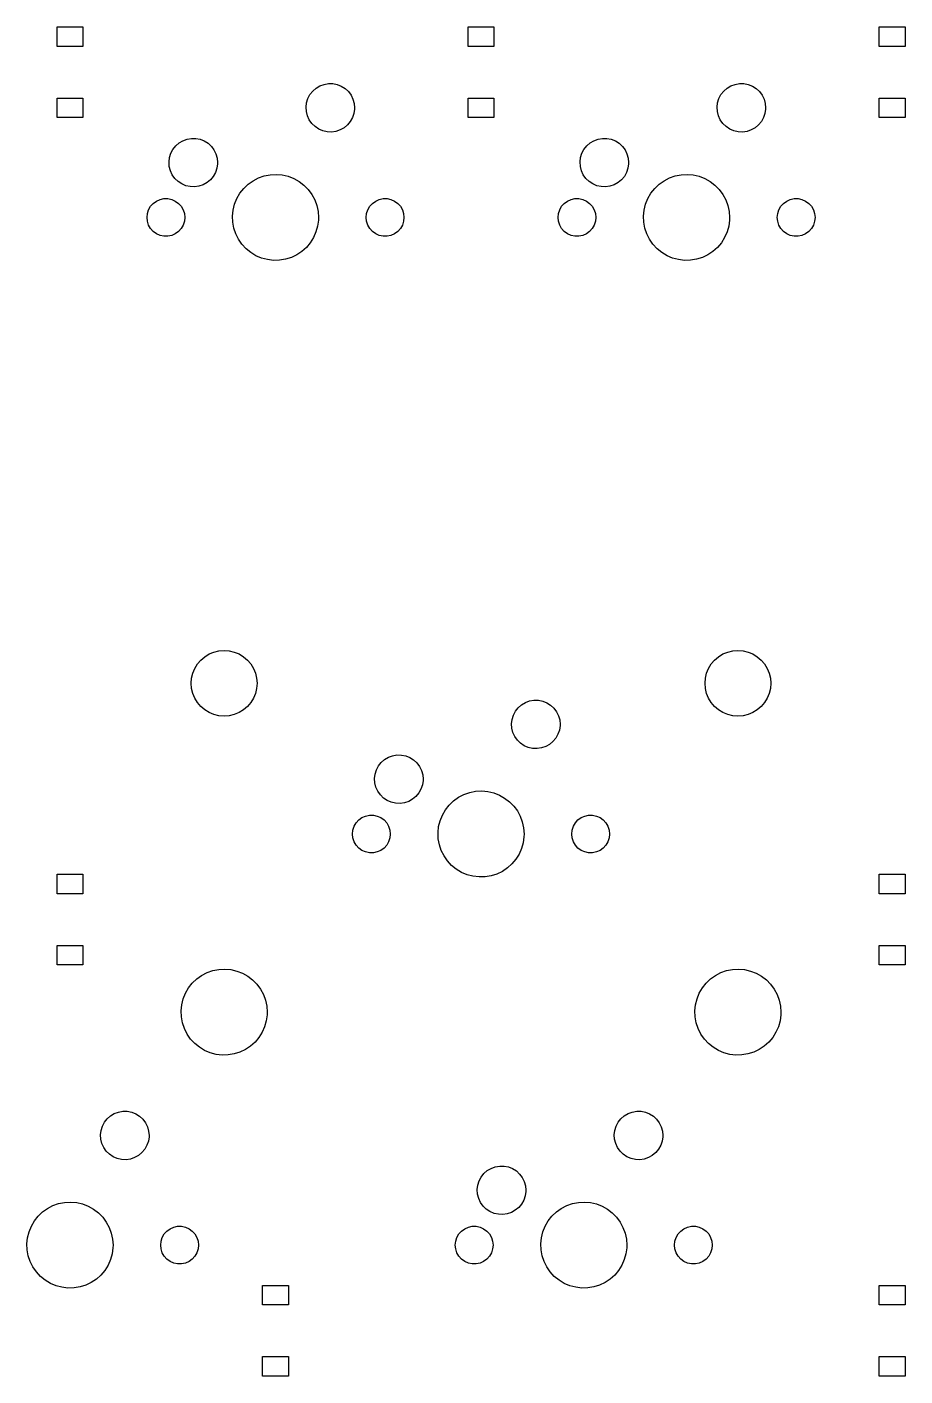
# Model space of a CAD drawing. Extents: x 30 to 427, y -149 to -23.
# Drawn here: x 271.9 to 312.5, y -87 to -24.5 of the extents above; entities that cross this region are included whole.
import ezdxf

# ---------------------------------------------------------------- set-up
doc = ezdxf.new("R2010")
doc.units = 0
doc.layers.add('BLACK', color=7, linetype='CONTINUOUS')

msp = doc.modelspace()

# ---------------------------------------------------------------- linework, layer by layer
at = {"layer": 'BLACK', "linetype": 'CONTINUOUS'}
for p, q in [((273.244, -25.4128), (273.244, -24.5129)), ((273.244, -24.5129), (274.444, -24.5129)), ((274.444, -24.5129), (274.444, -25.4128)), ((292.294, -25.4128), (292.294, -24.5129)), ((292.294, -24.5129), (293.494, -24.5129)), ((293.494, -24.5129), (293.494, -25.4128)), ((311.344, -25.4128), (311.344, -24.5129)), ((311.344, -24.5129), (312.544, -24.5129)), ((312.544, -24.5129), (312.544, -25.4128)), ((274.444, -25.4128), (273.244, -25.4128)), ((293.494, -25.4128), (292.294, -25.4128)), ((312.544, -25.4128), (311.344, -25.4128)), ((284.965, -27.6448), (285.093, -27.4831)), ((285.093, -27.4831), (285.247, -27.3474)), ((285.247, -27.3474), (285.424, -27.2421)), ((285.424, -27.2421), (285.618, -27.1708)), ((285.618, -27.1708), (285.82, -27.136)), ((285.82, -27.136), (286.026, -27.1387)), ((286.026, -27.1387), (286.228, -27.1788)), ((286.228, -27.1788), (286.419, -27.2551)), ((286.419, -27.2551), (286.594, -27.365)), ((286.594, -27.365), (286.745, -27.5047)), ((286.745, -27.5047), (286.868, -27.6697)), ((304.015, -27.6448), (304.143, -27.4831)), ((304.143, -27.4831), (304.297, -27.3474)), ((304.297, -27.3474), (304.474, -27.2421)), ((304.474, -27.2421), (304.668, -27.1708)), ((304.668, -27.1708), (304.87, -27.136)), ((304.87, -27.136), (305.076, -27.1387)), ((305.076, -27.1387), (305.278, -27.1788)), ((305.278, -27.1788), (305.469, -27.2551)), ((305.469, -27.2551), (305.644, -27.365)), ((305.644, -27.365), (305.795, -27.5047)), ((305.795, -27.5047), (305.918, -27.6697)), ((273.244, -28.7128), (273.244, -27.8128)), ((273.244, -27.8128), (274.444, -27.8128)), ((274.444, -27.8128), (274.444, -28.7128)), ((284.784, -28.2281), (284.808, -28.0236)), ((284.808, -28.0236), (284.869, -27.827)), ((284.869, -27.827), (284.965, -27.6448)), ((286.868, -27.6697), (286.959, -27.8543)), ((286.959, -27.8543), (287.015, -28.0525)), ((287.015, -28.0525), (287.034, -28.2575)), ((292.294, -28.7128), (292.294, -27.8128)), ((292.294, -27.8128), (293.494, -27.8128)), ((293.494, -27.8128), (293.494, -28.7128)), ((303.834, -28.2281), (303.858, -28.0236)), ((303.858, -28.0236), (303.919, -27.827)), ((303.919, -27.827), (304.015, -27.6448)), ((305.918, -27.6697), (306.009, -27.8543)), ((306.009, -27.8543), (306.065, -28.0525)), ((306.065, -28.0525), (306.084, -28.2575)), ((311.344, -28.7128), (311.344, -27.8128)), ((311.344, -27.8128), (312.544, -27.8128)), ((312.544, -27.8128), (312.544, -28.7128)), ((274.444, -28.7128), (273.244, -28.7128)), ((284.798, -28.4335), (284.784, -28.2281)), ((284.848, -28.633), (284.798, -28.4335)), ((284.934, -28.82), (284.848, -28.633)), ((286.936, -28.7151), (286.836, -28.8947)), ((287.003, -28.5201), (286.936, -28.7151)), ((287.032, -28.3164), (287.003, -28.5201)), ((287.034, -28.2575), (287.032, -28.3164)), ((293.494, -28.7128), (292.294, -28.7128)), ((303.848, -28.4335), (303.834, -28.2281)), ((303.898, -28.633), (303.848, -28.4335)), ((303.984, -28.82), (303.898, -28.633)), ((305.986, -28.7151), (305.886, -28.8947)), ((306.053, -28.5201), (305.986, -28.7151)), ((306.082, -28.3164), (306.053, -28.5201)), ((306.084, -28.2575), (306.082, -28.3164)), ((312.544, -28.7128), (311.344, -28.7128)), ((285.053, -28.9881), (284.934, -28.82)), ((285.201, -29.1318), (285.053, -28.9881)), ((285.372, -29.2462), (285.201, -29.1318)), ((285.561, -29.3274), (285.372, -29.2462)), ((285.762, -29.3729), (285.561, -29.3274)), ((285.968, -29.381), (285.762, -29.3729)), ((286.171, -29.3514), (285.968, -29.381)), ((286.366, -29.2852), (286.171, -29.3514)), ((286.546, -29.1846), (286.366, -29.2852)), ((286.704, -29.053), (286.546, -29.1846)), ((286.836, -28.8947), (286.704, -29.053)), ((304.103, -28.9881), (303.984, -28.82)), ((304.251, -29.1318), (304.103, -28.9881)), ((304.422, -29.2462), (304.251, -29.1318)), ((304.611, -29.3274), (304.422, -29.2462)), ((304.812, -29.3729), (304.611, -29.3274)), ((305.018, -29.381), (304.812, -29.3729)), ((305.221, -29.3514), (305.018, -29.381)), ((305.416, -29.2852), (305.221, -29.3514)), ((305.596, -29.1846), (305.416, -29.2852)), ((305.754, -29.053), (305.596, -29.1846)), ((305.886, -28.8947), (305.754, -29.053)), ((278.743, -30.0231), (278.897, -29.8874)), ((278.897, -29.8874), (279.074, -29.7821)), ((279.074, -29.7821), (279.268, -29.7108)), ((279.268, -29.7108), (279.47, -29.676)), ((279.47, -29.676), (279.676, -29.6787)), ((279.676, -29.6787), (279.878, -29.7188)), ((279.878, -29.7188), (280.069, -29.7951)), ((280.069, -29.7951), (280.244, -29.905)), ((280.244, -29.905), (280.395, -30.0447)), ((297.793, -30.0231), (297.947, -29.8874)), ((297.947, -29.8874), (298.124, -29.7821)), ((298.124, -29.7821), (298.318, -29.7108)), ((298.318, -29.7108), (298.52, -29.676)), ((298.52, -29.676), (298.726, -29.6787)), ((298.726, -29.6787), (298.928, -29.7188)), ((298.928, -29.7188), (299.119, -29.7951)), ((299.119, -29.7951), (299.294, -29.905)), ((299.294, -29.905), (299.445, -30.0447)), ((278.434, -30.7681), (278.458, -30.5636)), ((278.458, -30.5636), (278.519, -30.367)), ((278.519, -30.367), (278.615, -30.1848)), ((278.615, -30.1848), (278.743, -30.0231)), ((280.395, -30.0447), (280.518, -30.2097)), ((280.518, -30.2097), (280.609, -30.3943)), ((280.609, -30.3943), (280.665, -30.5925)), ((280.665, -30.5925), (280.684, -30.7975)), ((297.484, -30.7681), (297.508, -30.5636)), ((297.508, -30.5636), (297.569, -30.367)), ((297.569, -30.367), (297.665, -30.1848)), ((297.665, -30.1848), (297.793, -30.0231)), ((299.445, -30.0447), (299.568, -30.2097)), ((299.568, -30.2097), (299.659, -30.3943)), ((299.659, -30.3943), (299.715, -30.5925)), ((299.715, -30.5925), (299.734, -30.7975)), ((278.448, -30.9735), (278.434, -30.7681)), ((278.498, -31.173), (278.448, -30.9735)), ((278.584, -31.36), (278.498, -31.173)), ((280.586, -31.2551), (280.486, -31.4347)), ((280.653, -31.0601), (280.586, -31.2551)), ((280.682, -30.8564), (280.653, -31.0601)), ((280.684, -30.7975), (280.682, -30.8564)), ((297.498, -30.9735), (297.484, -30.7681)), ((297.548, -31.173), (297.498, -30.9735)), ((297.634, -31.36), (297.548, -31.173)), ((299.636, -31.2551), (299.536, -31.4347)), ((299.703, -31.0601), (299.636, -31.2551)), ((299.732, -30.8564), (299.703, -31.0601)), ((299.734, -30.7975), (299.732, -30.8564)), ((278.703, -31.5281), (278.584, -31.36)), ((278.851, -31.6718), (278.703, -31.5281)), ((279.022, -31.7862), (278.851, -31.6718)), ((279.211, -31.8674), (279.022, -31.7862)), ((279.412, -31.9129), (279.211, -31.8674)), ((280.016, -31.8252), (279.821, -31.8914)), ((280.196, -31.7246), (280.016, -31.8252)), ((280.354, -31.593), (280.196, -31.7246)), ((280.486, -31.4347), (280.354, -31.593)), ((281.894, -31.9956), (282.098, -31.8012)), ((282.098, -31.8012), (282.327, -31.6374)), ((282.327, -31.6374), (282.577, -31.5076)), ((282.577, -31.5076), (282.843, -31.4143)), ((282.843, -31.4143), (283.119, -31.3593)), ((283.119, -31.3593), (283.4, -31.3438)), ((283.4, -31.3438), (283.681, -31.3681)), ((283.681, -31.3681), (283.955, -31.4317)), ((283.955, -31.4317), (284.218, -31.5334)), ((284.218, -31.5334), (284.463, -31.671)), ((284.463, -31.671), (284.687, -31.8419)), ((284.687, -31.8419), (284.885, -32.0426)), ((297.753, -31.5281), (297.634, -31.36)), ((297.901, -31.6718), (297.753, -31.5281)), ((298.072, -31.7862), (297.901, -31.6718)), ((298.261, -31.8674), (298.072, -31.7862)), ((298.462, -31.9129), (298.261, -31.8674)), ((299.066, -31.8252), (298.871, -31.8914)), ((299.246, -31.7246), (299.066, -31.8252)), ((299.404, -31.593), (299.246, -31.7246)), ((299.536, -31.4347), (299.404, -31.593)), ((300.944, -31.9956), (301.148, -31.8012)), ((301.148, -31.8012), (301.377, -31.6374)), ((301.377, -31.6374), (301.627, -31.5076)), ((301.627, -31.5076), (301.893, -31.4143)), ((301.893, -31.4143), (302.169, -31.3593)), ((302.169, -31.3593), (302.45, -31.3438)), ((302.45, -31.3438), (302.731, -31.3681)), ((302.731, -31.3681), (303.005, -31.4317)), ((303.005, -31.4317), (303.268, -31.5334)), ((303.268, -31.5334), (303.513, -31.671)), ((303.513, -31.671), (303.737, -31.8419)), ((303.737, -31.8419), (303.935, -32.0426)), ((277.851, -32.5797), (278.018, -32.5053)), ((278.018, -32.5053), (278.197, -32.4673)), ((278.197, -32.4673), (278.38, -32.4673)), ((278.38, -32.4673), (278.559, -32.5053)), ((278.559, -32.5053), (278.726, -32.5797)), ((279.618, -31.921), (279.412, -31.9129)), ((279.821, -31.8914), (279.618, -31.921)), ((281.472, -32.7214), (281.578, -32.4603)), ((281.578, -32.4603), (281.72, -32.2168)), ((281.72, -32.2168), (281.894, -31.9956)), ((284.885, -32.0426), (285.052, -32.2691)), ((285.052, -32.2691), (285.186, -32.517)), ((288.011, -32.5797), (288.178, -32.5053)), ((288.178, -32.5053), (288.357, -32.4673)), ((288.357, -32.4673), (288.54, -32.4673)), ((288.54, -32.4673), (288.719, -32.5053)), ((288.719, -32.5053), (288.886, -32.5797)), ((296.901, -32.5797), (297.068, -32.5053)), ((297.068, -32.5053), (297.247, -32.4673)), ((297.247, -32.4673), (297.43, -32.4673)), ((297.43, -32.4673), (297.609, -32.5053)), ((297.609, -32.5053), (297.776, -32.5797)), ((298.668, -31.921), (298.462, -31.9129)), ((298.871, -31.8914), (298.668, -31.921)), ((300.522, -32.7214), (300.628, -32.4603)), ((300.628, -32.4603), (300.77, -32.2168)), ((300.77, -32.2168), (300.944, -31.9956)), ((303.935, -32.0426), (304.102, -32.2691)), ((304.102, -32.2691), (304.236, -32.517)), ((307.061, -32.5797), (307.228, -32.5053)), ((307.228, -32.5053), (307.407, -32.4673)), ((307.407, -32.4673), (307.59, -32.4673)), ((307.59, -32.4673), (307.769, -32.5053)), ((307.769, -32.5053), (307.936, -32.5797)), ((277.433, -33.1556), (277.489, -32.9816)), ((277.489, -32.9816), (277.581, -32.8232)), ((277.581, -32.8232), (277.703, -32.6872)), ((277.703, -32.6872), (277.851, -32.5797)), ((278.726, -32.5797), (278.874, -32.6872)), ((278.874, -32.6872), (278.997, -32.8232)), ((278.997, -32.8232), (279.088, -32.9816)), ((279.088, -32.9816), (279.145, -33.1556)), ((281.376, -33.2749), (281.405, -32.9947)), ((281.405, -32.9947), (281.472, -32.7214)), ((285.186, -32.517), (285.283, -32.7812)), ((285.283, -32.7812), (285.343, -33.0566)), ((285.343, -33.0566), (285.363, -33.3375)), ((287.593, -33.1556), (287.649, -32.9816)), ((287.649, -32.9816), (287.741, -32.8232)), ((287.741, -32.8232), (287.863, -32.6872)), ((287.863, -32.6872), (288.011, -32.5797)), ((288.886, -32.5797), (289.034, -32.6872)), ((289.034, -32.6872), (289.157, -32.8232)), ((289.157, -32.8232), (289.248, -32.9816)), ((289.248, -32.9816), (289.305, -33.1556)), ((296.483, -33.1556), (296.539, -32.9816)), ((296.539, -32.9816), (296.631, -32.8232)), ((296.631, -32.8232), (296.753, -32.6872)), ((296.753, -32.6872), (296.901, -32.5797)), ((297.776, -32.5797), (297.924, -32.6872)), ((297.924, -32.6872), (298.047, -32.8232)), ((298.047, -32.8232), (298.138, -32.9816)), ((298.138, -32.9816), (298.195, -33.1556)), ((300.426, -33.2749), (300.455, -32.9947)), ((300.455, -32.9947), (300.522, -32.7214)), ((304.236, -32.517), (304.333, -32.7812)), ((304.333, -32.7812), (304.393, -33.0566)), ((304.393, -33.0566), (304.413, -33.3375)), ((306.643, -33.1556), (306.699, -32.9816)), ((306.699, -32.9816), (306.791, -32.8232)), ((306.791, -32.8232), (306.913, -32.6872)), ((306.913, -32.6872), (307.061, -32.5797)), ((307.936, -32.5797), (308.084, -32.6872)), ((308.084, -32.6872), (308.207, -32.8232)), ((308.207, -32.8232), (308.298, -32.9816)), ((308.298, -32.9816), (308.355, -33.1556)), ((277.414, -33.3375), (277.433, -33.1556)), ((277.433, -33.5194), (277.414, -33.3375)), ((277.489, -33.6934), (277.433, -33.5194)), ((277.581, -33.8518), (277.489, -33.6934)), ((279.088, -33.6934), (278.997, -33.8518)), ((279.145, -33.5194), (279.088, -33.6934)), ((279.145, -33.1556), (279.164, -33.3375)), ((279.164, -33.3375), (279.145, -33.5194)), ((281.387, -33.5563), (281.376, -33.2749)), ((281.437, -33.8334), (281.387, -33.5563)), ((285.321, -33.7418), (285.245, -34.0129)), ((285.359, -33.4627), (285.321, -33.7418)), ((285.363, -33.3375), (285.359, -33.4627)), ((287.574, -33.3375), (287.593, -33.1556)), ((287.593, -33.5194), (287.574, -33.3375)), ((287.649, -33.6934), (287.593, -33.5194)), ((287.741, -33.8518), (287.649, -33.6934)), ((289.248, -33.6934), (289.157, -33.8518)), ((289.305, -33.5194), (289.248, -33.6934)), ((289.305, -33.1556), (289.324, -33.3375)), ((289.324, -33.3375), (289.305, -33.5194)), ((296.464, -33.3375), (296.483, -33.1556)), ((296.483, -33.5194), (296.464, -33.3375)), ((296.539, -33.6934), (296.483, -33.5194)), ((296.631, -33.8518), (296.539, -33.6934)), ((298.138, -33.6934), (298.047, -33.8518)), ((298.195, -33.5194), (298.138, -33.6934)), ((298.195, -33.1556), (298.214, -33.3375)), ((298.214, -33.3375), (298.195, -33.5194)), ((300.437, -33.5563), (300.426, -33.2749)), ((300.487, -33.8334), (300.437, -33.5563)), ((304.371, -33.7418), (304.295, -34.0129)), ((304.409, -33.4627), (304.371, -33.7418)), ((304.413, -33.3375), (304.409, -33.4627)), ((306.624, -33.3375), (306.643, -33.1556)), ((306.643, -33.5194), (306.624, -33.3375)), ((306.699, -33.6934), (306.643, -33.5194)), ((306.791, -33.8518), (306.699, -33.6934)), ((308.298, -33.6934), (308.207, -33.8518)), ((308.355, -33.5194), (308.298, -33.6934)), ((308.355, -33.1556), (308.374, -33.3375)), ((308.374, -33.3375), (308.355, -33.5194)), ((277.703, -33.9878), (277.581, -33.8518)), ((277.851, -34.0953), (277.703, -33.9878)), ((278.018, -34.1697), (277.851, -34.0953)), ((278.197, -34.2077), (278.018, -34.1697)), ((278.38, -34.2077), (278.197, -34.2077)), ((278.559, -34.1697), (278.38, -34.2077)), ((278.726, -34.0953), (278.559, -34.1697)), ((278.874, -33.9878), (278.726, -34.0953)), ((278.997, -33.8518), (278.874, -33.9878)), ((281.527, -34.1005), (281.437, -33.8334)), ((281.653, -34.3525), (281.527, -34.1005)), ((281.813, -34.5842), (281.653, -34.3525)), ((285.131, -34.2705), (284.982, -34.5095)), ((285.245, -34.0129), (285.131, -34.2705)), ((287.863, -33.9878), (287.741, -33.8518)), ((288.011, -34.0953), (287.863, -33.9878)), ((288.178, -34.1697), (288.011, -34.0953)), ((288.357, -34.2077), (288.178, -34.1697)), ((288.54, -34.2077), (288.357, -34.2077)), ((288.719, -34.1697), (288.54, -34.2077)), ((288.886, -34.0953), (288.719, -34.1697)), ((289.034, -33.9878), (288.886, -34.0953)), ((289.157, -33.8518), (289.034, -33.9878)), ((296.753, -33.9878), (296.631, -33.8518)), ((296.901, -34.0953), (296.753, -33.9878)), ((297.068, -34.1697), (296.901, -34.0953)), ((297.247, -34.2077), (297.068, -34.1697)), ((297.43, -34.2077), (297.247, -34.2077)), ((297.609, -34.1697), (297.43, -34.2077)), ((297.776, -34.0953), (297.609, -34.1697)), ((297.924, -33.9878), (297.776, -34.0953)), ((298.047, -33.8518), (297.924, -33.9878)), ((300.577, -34.1005), (300.487, -33.8334)), ((300.703, -34.3525), (300.577, -34.1005)), ((300.863, -34.5842), (300.703, -34.3525)), ((304.181, -34.2705), (304.032, -34.5095)), ((304.295, -34.0129), (304.181, -34.2705)), ((306.913, -33.9878), (306.791, -33.8518)), ((307.061, -34.0953), (306.913, -33.9878)), ((307.228, -34.1697), (307.061, -34.0953)), ((307.407, -34.2077), (307.228, -34.1697)), ((307.59, -34.2077), (307.407, -34.2077)), ((307.769, -34.1697), (307.59, -34.2077)), ((307.936, -34.0953), (307.769, -34.1697)), ((308.084, -33.9878), (307.936, -34.0953)), ((308.207, -33.8518), (308.084, -33.9878)), ((282.004, -34.791), (281.813, -34.5842)), ((282.222, -34.9688), (282.004, -34.791)), ((282.464, -35.1141), (282.222, -34.9688)), ((284.591, -34.913), (284.357, -35.0695)), ((284.801, -34.7251), (284.591, -34.913)), ((284.982, -34.5095), (284.801, -34.7251)), ((301.054, -34.791), (300.863, -34.5842)), ((301.272, -34.9688), (301.054, -34.791)), ((301.514, -35.1141), (301.272, -34.9688)), ((303.641, -34.913), (303.407, -35.0695)), ((303.851, -34.7251), (303.641, -34.913)), ((304.032, -34.5095), (303.851, -34.7251)), ((282.723, -35.2239), (282.464, -35.1141)), ((282.995, -35.2961), (282.723, -35.2239)), ((283.275, -35.3292), (282.995, -35.2961)), ((283.556, -35.3226), (283.275, -35.3292)), ((283.834, -35.2763), (283.556, -35.3226)), ((284.103, -35.1914), (283.834, -35.2763)), ((284.357, -35.0695), (284.103, -35.1914)), ((301.773, -35.2239), (301.514, -35.1141)), ((302.045, -35.2961), (301.773, -35.2239)), ((302.325, -35.3292), (302.045, -35.2961)), ((302.606, -35.3226), (302.325, -35.3292)), ((302.884, -35.2763), (302.606, -35.3226)), ((303.153, -35.1914), (302.884, -35.2763)), ((303.407, -35.0695), (303.153, -35.1914)), ((279.91, -53.8499), (280.092, -53.6946)), ((280.092, -53.6946), (280.296, -53.5696)), ((280.296, -53.5696), (280.517, -53.4781)), ((280.517, -53.4781), (280.749, -53.4223)), ((280.749, -53.4223), (280.988, -53.4035)), ((280.988, -53.4035), (281.226, -53.4223)), ((281.226, -53.4223), (281.458, -53.4781)), ((281.458, -53.4781), (281.679, -53.5696)), ((281.679, -53.5696), (281.883, -53.6946)), ((281.883, -53.6946), (282.065, -53.8499)), ((303.722, -53.8499), (303.904, -53.6946)), ((303.904, -53.6946), (304.108, -53.5696)), ((304.108, -53.5696), (304.329, -53.4781)), ((304.329, -53.4781), (304.562, -53.4223)), ((304.562, -53.4223), (304.8, -53.4035)), ((304.8, -53.4035), (305.038, -53.4223)), ((305.038, -53.4223), (305.271, -53.4781)), ((305.271, -53.4781), (305.492, -53.5696)), ((305.492, -53.5696), (305.696, -53.6946)), ((305.696, -53.6946), (305.878, -53.8499)), ((279.538, -54.4566), (279.63, -54.2356)), ((279.63, -54.2356), (279.755, -54.0317)), ((279.755, -54.0317), (279.91, -53.8499)), ((282.065, -53.8499), (282.22, -54.0317)), ((282.22, -54.0317), (282.345, -54.2356)), ((282.345, -54.2356), (282.437, -54.4566)), ((303.351, -54.4566), (303.442, -54.2356)), ((303.442, -54.2356), (303.567, -54.0317)), ((303.567, -54.0317), (303.722, -53.8499)), ((305.878, -53.8499), (306.033, -54.0317)), ((306.033, -54.0317), (306.158, -54.2356)), ((306.158, -54.2356), (306.249, -54.4566)), ((279.464, -54.9275), (279.482, -54.6891)), ((279.482, -55.1659), (279.464, -54.9275)), ((279.482, -54.6891), (279.538, -54.4566)), ((282.437, -54.4566), (282.493, -54.6891)), ((282.493, -54.6891), (282.512, -54.9275)), ((282.512, -54.9275), (282.493, -55.1659)), ((303.276, -54.9275), (303.295, -54.6891)), ((303.295, -55.1659), (303.276, -54.9275)), ((303.295, -54.6891), (303.351, -54.4566)), ((306.249, -54.4566), (306.305, -54.6891)), ((306.305, -54.6891), (306.324, -54.9275)), ((306.324, -54.9275), (306.305, -55.1659)), ((279.538, -55.3984), (279.482, -55.1659)), ((279.63, -55.6194), (279.538, -55.3984)), ((279.755, -55.8233), (279.63, -55.6194)), ((282.345, -55.6194), (282.22, -55.8233)), ((282.437, -55.3984), (282.345, -55.6194)), ((282.493, -55.1659), (282.437, -55.3984)), ((303.351, -55.3984), (303.295, -55.1659)), ((303.442, -55.6194), (303.351, -55.3984)), ((303.567, -55.8233), (303.442, -55.6194)), ((306.158, -55.6194), (306.033, -55.8233)), ((306.249, -55.3984), (306.158, -55.6194)), ((306.305, -55.1659), (306.249, -55.3984)), ((279.91, -56.0051), (279.755, -55.8233)), ((280.092, -56.1604), (279.91, -56.0051)), ((280.296, -56.2854), (280.092, -56.1604)), ((281.883, -56.1604), (281.679, -56.2854)), ((282.065, -56.0051), (281.883, -56.1604)), ((282.22, -55.8233), (282.065, -56.0051)), ((294.394, -56.402), (294.49, -56.2198)), ((294.49, -56.2198), (294.618, -56.0581)), ((294.618, -56.0581), (294.772, -55.9224)), ((294.772, -55.9224), (294.949, -55.8171)), ((294.949, -55.8171), (295.143, -55.7458)), ((295.143, -55.7458), (295.345, -55.711)), ((295.345, -55.711), (295.551, -55.7137)), ((295.551, -55.7137), (295.753, -55.7538)), ((295.753, -55.7538), (295.944, -55.8301)), ((295.944, -55.8301), (296.119, -55.94)), ((296.119, -55.94), (296.27, -56.0797)), ((296.27, -56.0797), (296.393, -56.2447)), ((296.393, -56.2447), (296.484, -56.4293)), ((303.722, -56.0051), (303.567, -55.8233)), ((303.904, -56.1604), (303.722, -56.0051)), ((304.108, -56.2854), (303.904, -56.1604)), ((305.696, -56.1604), (305.492, -56.2854)), ((305.878, -56.0051), (305.696, -56.1604)), ((306.033, -55.8233), (305.878, -56.0051)), ((280.517, -56.3769), (280.296, -56.2854)), ((280.749, -56.4327), (280.517, -56.3769)), ((280.988, -56.4515), (280.749, -56.4327)), ((281.226, -56.4327), (280.988, -56.4515)), ((281.458, -56.3769), (281.226, -56.4327)), ((281.679, -56.2854), (281.458, -56.3769)), ((294.309, -56.8031), (294.333, -56.5986)), ((294.323, -57.0085), (294.309, -56.8031)), ((294.333, -56.5986), (294.394, -56.402)), ((296.484, -56.4293), (296.54, -56.6275)), ((296.557, -56.8914), (296.528, -57.0951)), ((296.54, -56.6275), (296.559, -56.8325)), ((296.559, -56.8325), (296.557, -56.8914)), ((304.329, -56.3769), (304.108, -56.2854)), ((304.562, -56.4327), (304.329, -56.3769)), ((304.8, -56.4515), (304.562, -56.4327)), ((305.038, -56.4327), (304.8, -56.4515)), ((305.271, -56.3769), (305.038, -56.4327)), ((305.492, -56.2854), (305.271, -56.3769)), ((294.373, -57.208), (294.323, -57.0085)), ((294.459, -57.395), (294.373, -57.208)), ((294.578, -57.5631), (294.459, -57.395)), ((296.361, -57.4697), (296.229, -57.628)), ((296.461, -57.2901), (296.361, -57.4697)), ((296.528, -57.0951), (296.461, -57.2901)), ((294.726, -57.7068), (294.578, -57.5631)), ((294.897, -57.8212), (294.726, -57.7068)), ((295.086, -57.9024), (294.897, -57.8212)), ((295.287, -57.9479), (295.086, -57.9024)), ((295.493, -57.956), (295.287, -57.9479)), ((295.696, -57.9264), (295.493, -57.956)), ((295.891, -57.8602), (295.696, -57.9264)), ((296.071, -57.7596), (295.891, -57.8602)), ((296.229, -57.628), (296.071, -57.7596)), ((288.044, -58.942), (288.14, -58.7598)), ((288.14, -58.7598), (288.268, -58.5981)), ((288.268, -58.5981), (288.422, -58.4624)), ((288.422, -58.4624), (288.599, -58.3571)), ((288.599, -58.3571), (288.793, -58.2858)), ((288.793, -58.2858), (288.995, -58.251)), ((288.995, -58.251), (289.201, -58.2537)), ((289.201, -58.2537), (289.403, -58.2938)), ((289.403, -58.2938), (289.594, -58.3701)), ((289.594, -58.3701), (289.769, -58.48)), ((289.769, -58.48), (289.92, -58.6197)), ((289.92, -58.6197), (290.043, -58.7847)), ((287.959, -59.3431), (287.983, -59.1386)), ((287.973, -59.5485), (287.959, -59.3431)), ((287.983, -59.1386), (288.044, -58.942)), ((290.043, -58.7847), (290.134, -58.9693)), ((290.134, -58.9693), (290.19, -59.1675)), ((290.19, -59.1675), (290.209, -59.3725)), ((290.209, -59.3725), (290.207, -59.4314)), ((288.023, -59.748), (287.973, -59.5485)), ((288.109, -59.935), (288.023, -59.748)), ((288.228, -60.1031), (288.109, -59.935)), ((290.011, -60.0097), (289.879, -60.168)), ((290.111, -59.8301), (290.011, -60.0097)), ((290.178, -59.6351), (290.111, -59.8301)), ((290.207, -59.4314), (290.178, -59.6351)), ((292.102, -60.0826), (292.368, -59.9893)), ((292.368, -59.9893), (292.644, -59.9343)), ((292.644, -59.9343), (292.925, -59.9188)), ((292.925, -59.9188), (293.206, -59.9431)), ((293.206, -59.9431), (293.48, -60.0067)), ((293.48, -60.0067), (293.743, -60.1084)), ((288.376, -60.2468), (288.228, -60.1031)), ((288.547, -60.3612), (288.376, -60.2468)), ((288.736, -60.4424), (288.547, -60.3612)), ((288.937, -60.4879), (288.736, -60.4424)), ((289.143, -60.496), (288.937, -60.4879)), ((289.346, -60.4664), (289.143, -60.496)), ((289.541, -60.4002), (289.346, -60.4664)), ((289.721, -60.2996), (289.541, -60.4002)), ((289.879, -60.168), (289.721, -60.2996)), ((291.245, -60.7918), (291.419, -60.5706)), ((291.419, -60.5706), (291.623, -60.3762)), ((291.623, -60.3762), (291.852, -60.2124)), ((291.852, -60.2124), (292.102, -60.0826)), ((293.743, -60.1084), (293.988, -60.246)), ((293.988, -60.246), (294.212, -60.4169)), ((294.212, -60.4169), (294.41, -60.6176)), ((294.41, -60.6176), (294.577, -60.8441)), ((287.106, -61.3982), (287.228, -61.2622)), ((287.228, -61.2622), (287.376, -61.1547)), ((287.376, -61.1547), (287.543, -61.0803)), ((287.543, -61.0803), (287.722, -61.0423)), ((287.722, -61.0423), (287.905, -61.0423)), ((287.905, -61.0423), (288.084, -61.0803)), ((288.084, -61.0803), (288.251, -61.1547)), ((288.251, -61.1547), (288.399, -61.2622)), ((288.399, -61.2622), (288.522, -61.3982)), ((290.997, -61.2964), (291.103, -61.0353)), ((291.103, -61.0353), (291.245, -60.7918)), ((294.577, -60.8441), (294.711, -61.092)), ((294.711, -61.092), (294.808, -61.3562)), ((297.266, -61.3982), (297.388, -61.2622)), ((297.388, -61.2622), (297.536, -61.1547)), ((297.536, -61.1547), (297.703, -61.0803)), ((297.703, -61.0803), (297.882, -61.0423)), ((297.882, -61.0423), (298.065, -61.0423)), ((298.065, -61.0423), (298.244, -61.0803)), ((298.244, -61.0803), (298.411, -61.1547)), ((298.411, -61.1547), (298.559, -61.2622)), ((298.559, -61.2622), (298.682, -61.3982)), ((286.939, -61.9125), (286.958, -61.7306)), ((286.958, -61.7306), (287.014, -61.5566)), ((287.014, -61.5566), (287.106, -61.3982)), ((288.522, -61.3982), (288.613, -61.5566)), ((288.613, -61.5566), (288.67, -61.7306)), ((288.67, -61.7306), (288.689, -61.9125)), ((290.901, -61.8499), (290.93, -61.5697)), ((290.912, -62.1313), (290.901, -61.8499)), ((290.93, -61.5697), (290.997, -61.2964)), ((294.808, -61.3562), (294.868, -61.6316)), ((294.868, -61.6316), (294.888, -61.9125)), ((297.099, -61.9125), (297.118, -61.7306)), ((297.118, -61.7306), (297.174, -61.5566)), ((297.174, -61.5566), (297.266, -61.3982)), ((298.682, -61.3982), (298.773, -61.5566)), ((298.773, -61.5566), (298.83, -61.7306)), ((298.83, -61.7306), (298.849, -61.9125)), ((286.958, -62.0944), (286.939, -61.9125)), ((287.014, -62.2684), (286.958, -62.0944)), ((287.106, -62.4268), (287.014, -62.2684)), ((287.228, -62.5628), (287.106, -62.4268)), ((288.522, -62.4268), (288.399, -62.5628)), ((288.613, -62.2684), (288.522, -62.4268)), ((288.67, -62.0944), (288.613, -62.2684)), ((288.689, -61.9125), (288.67, -62.0944)), ((290.962, -62.4084), (290.912, -62.1313)), ((291.052, -62.6755), (290.962, -62.4084)), ((294.846, -62.3168), (294.77, -62.5879)), ((294.884, -62.0377), (294.846, -62.3168)), ((294.888, -61.9125), (294.884, -62.0377)), ((297.118, -62.0944), (297.099, -61.9125)), ((297.174, -62.2684), (297.118, -62.0944)), ((297.266, -62.4268), (297.174, -62.2684)), ((297.388, -62.5628), (297.266, -62.4268)), ((298.682, -62.4268), (298.559, -62.5628)), ((298.773, -62.2684), (298.682, -62.4268)), ((298.83, -62.0944), (298.773, -62.2684)), ((298.849, -61.9125), (298.83, -62.0944)), ((287.376, -62.6703), (287.228, -62.5628)), ((287.543, -62.7447), (287.376, -62.6703)), ((287.722, -62.7827), (287.543, -62.7447)), ((287.905, -62.7827), (287.722, -62.7827)), ((288.084, -62.7447), (287.905, -62.7827)), ((288.251, -62.6703), (288.084, -62.7447)), ((288.399, -62.5628), (288.251, -62.6703)), ((291.178, -62.9275), (291.052, -62.6755)), ((291.338, -63.1592), (291.178, -62.9275)), ((294.507, -63.0845), (294.326, -63.3001)), ((294.656, -62.8455), (294.507, -63.0845)), ((294.77, -62.5879), (294.656, -62.8455)), ((297.536, -62.6703), (297.388, -62.5628)), ((297.703, -62.7447), (297.536, -62.6703)), ((297.882, -62.7827), (297.703, -62.7447)), ((298.065, -62.7827), (297.882, -62.7827)), ((298.244, -62.7447), (298.065, -62.7827)), ((298.411, -62.6703), (298.244, -62.7447)), ((298.559, -62.5628), (298.411, -62.6703)), ((291.529, -63.366), (291.338, -63.1592)), ((291.747, -63.5438), (291.529, -63.366)), ((291.989, -63.6891), (291.747, -63.5438)), ((292.248, -63.7989), (291.989, -63.6891)), ((293.628, -63.7664), (293.359, -63.8513)), ((293.882, -63.6445), (293.628, -63.7664)), ((294.116, -63.488), (293.882, -63.6445)), ((294.326, -63.3001), (294.116, -63.488)), ((273.244, -64.6812), (273.244, -63.7812)), ((273.244, -63.7812), (274.444, -63.7812)), ((274.444, -63.7812), (274.444, -64.6812)), ((292.52, -63.8711), (292.248, -63.7989)), ((292.8, -63.9042), (292.52, -63.8711)), ((293.081, -63.8976), (292.8, -63.9042)), ((293.359, -63.8513), (293.081, -63.8976)), ((311.344, -64.6812), (311.344, -63.7812)), ((311.344, -63.7812), (312.544, -63.7812)), ((312.544, -63.7812), (312.544, -64.6812)), ((274.444, -64.6812), (273.244, -64.6812)), ((312.544, -64.6812), (311.344, -64.6812)), ((273.244, -67.9813), (273.244, -67.0812)), ((273.244, -67.0812), (274.444, -67.0812)), ((274.444, -67.0812), (274.444, -67.9813)), ((311.344, -67.9813), (311.344, -67.0812)), ((311.344, -67.0812), (312.544, -67.0812)), ((312.544, -67.0812), (312.544, -67.9813)), ((274.444, -67.9813), (273.244, -67.9813)), ((312.544, -67.9813), (311.344, -67.9813)), ((279.513, -68.8256), (279.717, -68.6312)), ((279.717, -68.6312), (279.946, -68.4674)), ((279.946, -68.4674), (280.196, -68.3376)), ((280.196, -68.3376), (280.461, -68.2443)), ((280.461, -68.2443), (280.738, -68.1893)), ((280.738, -68.1893), (281.019, -68.1738)), ((281.019, -68.1738), (281.299, -68.1981)), ((281.299, -68.1981), (281.574, -68.2617)), ((281.574, -68.2617), (281.836, -68.3634)), ((281.836, -68.3634), (282.082, -68.501)), ((282.082, -68.501), (282.306, -68.6719)), ((282.306, -68.6719), (282.504, -68.8726)), ((303.325, -68.8256), (303.529, -68.6312)), ((303.529, -68.6312), (303.758, -68.4674)), ((303.758, -68.4674), (304.008, -68.3376)), ((304.008, -68.3376), (304.274, -68.2443)), ((304.274, -68.2443), (304.55, -68.1893)), ((304.55, -68.1893), (304.831, -68.1738)), ((304.831, -68.1738), (305.112, -68.1981)), ((305.112, -68.1981), (305.386, -68.2617)), ((305.386, -68.2617), (305.649, -68.3634)), ((305.649, -68.3634), (305.895, -68.501)), ((305.895, -68.501), (306.119, -68.6719)), ((306.119, -68.6719), (306.316, -68.8726)), ((279.091, -69.5514), (279.197, -69.2903)), ((279.197, -69.2903), (279.338, -69.0468)), ((279.338, -69.0468), (279.513, -68.8256)), ((282.504, -68.8726), (282.671, -69.0991)), ((282.671, -69.0991), (282.805, -69.347)), ((282.805, -69.347), (282.902, -69.6112)), ((302.904, -69.5514), (303.009, -69.2903)), ((303.009, -69.2903), (303.151, -69.0468)), ((303.151, -69.0468), (303.325, -68.8256)), ((306.316, -68.8726), (306.484, -69.0991)), ((306.484, -69.0991), (306.617, -69.347)), ((306.617, -69.347), (306.715, -69.6112)), ((278.995, -70.1049), (279.023, -69.8247)), ((279.023, -69.8247), (279.091, -69.5514)), ((282.902, -69.6112), (282.962, -69.8866)), ((282.962, -69.8866), (282.981, -70.1675)), ((302.807, -70.1049), (302.836, -69.8247)), ((302.836, -69.8247), (302.904, -69.5514)), ((306.715, -69.6112), (306.774, -69.8866)), ((306.774, -69.8866), (306.794, -70.1675)), ((279.006, -70.3863), (278.995, -70.1049)), ((279.056, -70.6634), (279.006, -70.3863)), ((282.94, -70.5718), (282.864, -70.8429)), ((282.977, -70.2927), (282.94, -70.5718)), ((282.981, -70.1675), (282.977, -70.2927)), ((302.818, -70.3863), (302.807, -70.1049)), ((302.869, -70.6634), (302.818, -70.3863)), ((306.752, -70.5718), (306.676, -70.8429)), ((306.79, -70.2927), (306.752, -70.5718)), ((306.794, -70.1675), (306.79, -70.2927)), ((279.145, -70.9305), (279.056, -70.6634)), ((279.271, -71.1825), (279.145, -70.9305)), ((279.431, -71.4142), (279.271, -71.1825)), ((282.75, -71.1005), (282.601, -71.3395)), ((282.864, -70.8429), (282.75, -71.1005)), ((302.958, -70.9305), (302.869, -70.6634)), ((303.084, -71.1825), (302.958, -70.9305)), ((303.244, -71.4142), (303.084, -71.1825)), ((306.562, -71.1005), (306.413, -71.3395)), ((306.676, -70.8429), (306.562, -71.1005)), ((279.623, -71.621), (279.431, -71.4142)), ((279.841, -71.7988), (279.623, -71.621)), ((280.082, -71.9441), (279.841, -71.7988)), ((282.21, -71.743), (281.975, -71.8995)), ((282.419, -71.5551), (282.21, -71.743)), ((282.601, -71.3395), (282.419, -71.5551)), ((303.435, -71.621), (303.244, -71.4142)), ((303.653, -71.7988), (303.435, -71.621)), ((303.895, -71.9441), (303.653, -71.7988)), ((306.022, -71.743), (305.788, -71.8995)), ((306.232, -71.5551), (306.022, -71.743)), ((306.413, -71.3395), (306.232, -71.5551)), ((280.342, -72.0539), (280.082, -71.9441)), ((280.614, -72.1261), (280.342, -72.0539)), ((280.894, -72.1592), (280.614, -72.1261)), ((281.175, -72.1526), (280.894, -72.1592)), ((281.453, -72.1063), (281.175, -72.1526)), ((281.722, -72.0214), (281.453, -72.1063)), ((281.975, -71.8995), (281.722, -72.0214)), ((304.154, -72.0539), (303.895, -71.9441)), ((304.426, -72.1261), (304.154, -72.0539)), ((304.706, -72.1592), (304.426, -72.1261)), ((304.988, -72.1526), (304.706, -72.1592)), ((305.265, -72.1063), (304.988, -72.1526)), ((305.534, -72.0214), (305.265, -72.1063)), ((305.788, -71.8995), (305.534, -72.0214)), ((275.568, -75.1081), (275.722, -74.9724)), ((275.722, -74.9724), (275.899, -74.8671)), ((275.899, -74.8671), (276.093, -74.7958)), ((276.093, -74.7958), (276.295, -74.761)), ((276.295, -74.761), (276.501, -74.7637)), ((276.501, -74.7637), (276.703, -74.8038)), ((276.703, -74.8038), (276.894, -74.8801)), ((276.894, -74.8801), (277.069, -74.99)), ((277.069, -74.99), (277.22, -75.1297)), ((299.38, -75.1081), (299.535, -74.9724)), ((299.535, -74.9724), (299.712, -74.8671)), ((299.712, -74.8671), (299.905, -74.7958)), ((299.905, -74.7958), (300.108, -74.761)), ((300.108, -74.761), (300.314, -74.7637)), ((300.314, -74.7637), (300.516, -74.8038)), ((300.516, -74.8038), (300.707, -74.8801)), ((300.707, -74.8801), (300.881, -74.99)), ((300.881, -74.99), (301.032, -75.1297)), ((275.283, -75.6486), (275.344, -75.452)), ((275.344, -75.452), (275.44, -75.2698)), ((275.44, -75.2698), (275.568, -75.1081)), ((277.22, -75.1297), (277.343, -75.2947)), ((277.343, -75.2947), (277.434, -75.4793)), ((277.434, -75.4793), (277.49, -75.6775)), ((299.096, -75.6486), (299.157, -75.452)), ((299.157, -75.452), (299.253, -75.2698)), ((299.253, -75.2698), (299.38, -75.1081)), ((301.032, -75.1297), (301.155, -75.2947)), ((301.155, -75.2947), (301.247, -75.4793)), ((301.247, -75.4793), (301.302, -75.6775)), ((275.259, -75.8531), (275.283, -75.6486)), ((275.273, -76.0585), (275.259, -75.8531)), ((275.323, -76.258), (275.273, -76.0585)), ((275.409, -76.445), (275.323, -76.258)), ((277.478, -76.1451), (277.411, -76.3401)), ((277.507, -75.9414), (277.478, -76.1451)), ((277.49, -75.6775), (277.509, -75.8825)), ((277.509, -75.8825), (277.507, -75.9414)), ((299.072, -75.8531), (299.096, -75.6486)), ((299.085, -76.0585), (299.072, -75.8531)), ((299.136, -76.258), (299.085, -76.0585)), ((299.222, -76.445), (299.136, -76.258)), ((301.29, -76.1451), (301.224, -76.3401)), ((301.32, -75.9414), (301.29, -76.1451)), ((301.302, -75.6775), (301.321, -75.8825)), ((301.321, -75.8825), (301.32, -75.9414)), ((275.528, -76.6131), (275.409, -76.445)), ((275.676, -76.7568), (275.528, -76.6131)), ((275.847, -76.8712), (275.676, -76.7568)), ((276.036, -76.9524), (275.847, -76.8712)), ((277.021, -76.8096), (276.841, -76.9102)), ((277.179, -76.678), (277.021, -76.8096)), ((277.311, -76.5197), (277.179, -76.678)), ((277.411, -76.3401), (277.311, -76.5197)), ((299.341, -76.6131), (299.222, -76.445)), ((299.488, -76.7568), (299.341, -76.6131)), ((299.659, -76.8712), (299.488, -76.7568)), ((299.849, -76.9524), (299.659, -76.8712)), ((300.833, -76.8096), (300.654, -76.9102)), ((300.992, -76.678), (300.833, -76.8096)), ((301.123, -76.5197), (300.992, -76.678)), ((301.224, -76.3401), (301.123, -76.5197)), ((276.237, -76.9979), (276.036, -76.9524)), ((276.443, -77.006), (276.237, -76.9979)), ((276.646, -76.9764), (276.443, -77.006)), ((276.841, -76.9102), (276.646, -76.9764)), ((293.03, -77.6481), (293.185, -77.5124)), ((293.185, -77.5124), (293.362, -77.4071)), ((293.362, -77.4071), (293.555, -77.3358)), ((293.555, -77.3358), (293.758, -77.301)), ((293.758, -77.301), (293.964, -77.3037)), ((293.964, -77.3037), (294.166, -77.3438)), ((294.166, -77.3438), (294.357, -77.4201)), ((294.357, -77.4201), (294.531, -77.53)), ((300.049, -76.9979), (299.849, -76.9524)), ((300.255, -77.006), (300.049, -76.9979)), ((300.459, -76.9764), (300.255, -77.006)), ((300.654, -76.9102), (300.459, -76.9764)), ((292.746, -78.1886), (292.807, -77.992)), ((292.807, -77.992), (292.903, -77.8098)), ((292.903, -77.8098), (293.03, -77.6481)), ((294.531, -77.53), (294.682, -77.6697)), ((294.682, -77.6697), (294.805, -77.8347)), ((294.805, -77.8347), (294.897, -78.0193)), ((294.897, -78.0193), (294.952, -78.2175)), ((292.722, -78.3931), (292.746, -78.1886)), ((292.735, -78.5985), (292.722, -78.3931)), ((292.786, -78.798), (292.735, -78.5985)), ((294.94, -78.6851), (294.874, -78.8801)), ((294.97, -78.4814), (294.94, -78.6851)), ((294.952, -78.2175), (294.971, -78.4225)), ((294.971, -78.4225), (294.97, -78.4814)), ((272.573, -79.4262), (272.802, -79.2624)), ((272.802, -79.2624), (273.052, -79.1326)), ((273.052, -79.1326), (273.318, -79.0393)), ((273.318, -79.0393), (273.594, -78.9843)), ((273.594, -78.9843), (273.875, -78.9688)), ((273.875, -78.9688), (274.156, -78.9931)), ((274.156, -78.9931), (274.43, -79.0567)), ((274.43, -79.0567), (274.693, -79.1584)), ((274.693, -79.1584), (274.938, -79.296)), ((274.938, -79.296), (275.162, -79.4669)), ((292.872, -78.985), (292.786, -78.798)), ((292.991, -79.1531), (292.872, -78.985)), ((293.138, -79.2968), (292.991, -79.1531)), ((293.309, -79.4112), (293.138, -79.2968)), ((294.483, -79.3496), (294.304, -79.4502)), ((294.642, -79.218), (294.483, -79.3496)), ((294.773, -79.0597), (294.642, -79.218)), ((294.874, -78.8801), (294.773, -79.0597)), ((296.385, -79.4262), (296.614, -79.2624)), ((296.614, -79.2624), (296.864, -79.1326)), ((296.864, -79.1326), (297.13, -79.0393)), ((297.13, -79.0393), (297.406, -78.9843)), ((297.406, -78.9843), (297.688, -78.9688)), ((297.688, -78.9688), (297.968, -78.9931)), ((297.968, -78.9931), (298.243, -79.0567)), ((298.243, -79.0567), (298.505, -79.1584)), ((298.505, -79.1584), (298.751, -79.296)), ((298.751, -79.296), (298.975, -79.4669)), ((272.053, -80.0853), (272.195, -79.8418)), ((272.195, -79.8418), (272.369, -79.6206)), ((272.369, -79.6206), (272.573, -79.4262)), ((275.162, -79.4669), (275.36, -79.6676)), ((275.36, -79.6676), (275.527, -79.8941)), ((275.527, -79.8941), (275.661, -80.142)), ((293.499, -79.4924), (293.309, -79.4112)), ((293.699, -79.5379), (293.499, -79.4924)), ((293.905, -79.546), (293.699, -79.5379)), ((294.109, -79.5164), (293.905, -79.546)), ((294.304, -79.4502), (294.109, -79.5164)), ((295.866, -80.0853), (296.007, -79.8418)), ((296.007, -79.8418), (296.181, -79.6206)), ((296.181, -79.6206), (296.385, -79.4262)), ((298.975, -79.4669), (299.172, -79.6676)), ((299.172, -79.6676), (299.34, -79.8941)), ((299.34, -79.8941), (299.473, -80.142)), ((271.851, -80.8999), (271.88, -80.6197)), ((271.88, -80.6197), (271.947, -80.3464)), ((271.947, -80.3464), (272.053, -80.0853)), ((275.661, -80.142), (275.758, -80.4062)), ((275.758, -80.4062), (275.818, -80.6816)), ((278.068, -80.7806), (278.124, -80.6066)), ((278.124, -80.6066), (278.216, -80.4482)), ((278.216, -80.4482), (278.338, -80.3122)), ((278.338, -80.3122), (278.486, -80.2047)), ((278.486, -80.2047), (278.653, -80.1303)), ((278.653, -80.1303), (278.832, -80.0923)), ((278.832, -80.0923), (279.015, -80.0923)), ((279.015, -80.0923), (279.194, -80.1303)), ((279.194, -80.1303), (279.361, -80.2047)), ((279.361, -80.2047), (279.509, -80.3122)), ((279.509, -80.3122), (279.632, -80.4482)), ((279.632, -80.4482), (279.723, -80.6066)), ((279.723, -80.6066), (279.78, -80.7806)), ((291.72, -80.7806), (291.777, -80.6066)), ((291.777, -80.6066), (291.868, -80.4482)), ((291.868, -80.4482), (291.991, -80.3122)), ((291.991, -80.3122), (292.139, -80.2047)), ((292.139, -80.2047), (292.306, -80.1303)), ((292.306, -80.1303), (292.485, -80.0923)), ((292.485, -80.0923), (292.668, -80.0923)), ((292.668, -80.0923), (292.847, -80.1303)), ((292.847, -80.1303), (293.014, -80.2047)), ((293.014, -80.2047), (293.162, -80.3122)), ((293.162, -80.3122), (293.284, -80.4482)), ((293.284, -80.4482), (293.376, -80.6066)), ((293.376, -80.6066), (293.432, -80.7806)), ((295.663, -80.8999), (295.692, -80.6197)), ((295.692, -80.6197), (295.76, -80.3464)), ((295.76, -80.3464), (295.866, -80.0853)), ((299.473, -80.142), (299.571, -80.4062)), ((299.571, -80.4062), (299.63, -80.6816)), ((301.88, -80.7806), (301.937, -80.6066)), ((301.937, -80.6066), (302.028, -80.4482)), ((302.028, -80.4482), (302.151, -80.3122)), ((302.151, -80.3122), (302.299, -80.2047)), ((302.299, -80.2047), (302.466, -80.1303)), ((302.466, -80.1303), (302.645, -80.0923)), ((302.645, -80.0923), (302.828, -80.0923)), ((302.828, -80.0923), (303.007, -80.1303)), ((303.007, -80.1303), (303.174, -80.2047)), ((303.174, -80.2047), (303.322, -80.3122)), ((303.322, -80.3122), (303.444, -80.4482)), ((303.444, -80.4482), (303.536, -80.6066)), ((303.536, -80.6066), (303.592, -80.7806)), ((271.862, -81.1813), (271.851, -80.8999)), ((271.912, -81.4584), (271.862, -81.1813)), ((275.834, -81.0877), (275.796, -81.3668)), ((275.818, -80.6816), (275.838, -80.9625)), ((275.838, -80.9625), (275.834, -81.0877)), ((278.049, -80.9625), (278.068, -80.7806)), ((278.068, -81.1444), (278.049, -80.9625)), ((278.124, -81.3184), (278.068, -81.1444)), ((279.78, -81.1444), (279.723, -81.3184)), ((279.78, -80.7806), (279.799, -80.9625)), ((279.799, -80.9625), (279.78, -81.1444)), ((291.701, -80.9625), (291.72, -80.7806)), ((291.72, -81.1444), (291.701, -80.9625)), ((291.777, -81.3184), (291.72, -81.1444)), ((293.432, -81.1444), (293.376, -81.3184)), ((293.432, -80.7806), (293.451, -80.9625)), ((293.451, -80.9625), (293.432, -81.1444)), ((295.674, -81.1813), (295.663, -80.8999)), ((295.725, -81.4584), (295.674, -81.1813)), ((299.646, -81.0877), (299.609, -81.3668)), ((299.63, -80.6816), (299.65, -80.9625)), ((299.65, -80.9625), (299.646, -81.0877)), ((301.861, -80.9625), (301.88, -80.7806)), ((301.88, -81.1444), (301.861, -80.9625)), ((301.937, -81.3184), (301.88, -81.1444)), ((303.592, -81.1444), (303.536, -81.3184)), ((303.592, -80.7806), (303.611, -80.9625)), ((303.611, -80.9625), (303.592, -81.1444)), ((272.002, -81.7255), (271.912, -81.4584)), ((272.128, -81.9775), (272.002, -81.7255)), ((275.606, -81.8955), (275.457, -82.1345)), ((275.72, -81.6379), (275.606, -81.8955)), ((275.796, -81.3668), (275.72, -81.6379)), ((278.216, -81.4768), (278.124, -81.3184)), ((278.338, -81.6128), (278.216, -81.4768)), ((278.486, -81.7203), (278.338, -81.6128)), ((278.653, -81.7947), (278.486, -81.7203)), ((278.832, -81.8327), (278.653, -81.7947)), ((279.015, -81.8327), (278.832, -81.8327)), ((279.194, -81.7947), (279.015, -81.8327)), ((279.361, -81.7203), (279.194, -81.7947)), ((279.509, -81.6128), (279.361, -81.7203)), ((279.632, -81.4768), (279.509, -81.6128)), ((279.723, -81.3184), (279.632, -81.4768)), ((291.868, -81.4768), (291.777, -81.3184)), ((291.991, -81.6128), (291.868, -81.4768)), ((292.139, -81.7203), (291.991, -81.6128)), ((292.306, -81.7947), (292.139, -81.7203)), ((292.485, -81.8327), (292.306, -81.7947)), ((292.668, -81.8327), (292.485, -81.8327)), ((292.847, -81.7947), (292.668, -81.8327)), ((293.014, -81.7203), (292.847, -81.7947)), ((293.162, -81.6128), (293.014, -81.7203)), ((293.284, -81.4768), (293.162, -81.6128)), ((293.376, -81.3184), (293.284, -81.4768)), ((295.814, -81.7255), (295.725, -81.4584)), ((295.94, -81.9775), (295.814, -81.7255)), ((299.418, -81.8955), (299.269, -82.1345)), ((299.532, -81.6379), (299.418, -81.8955)), ((299.609, -81.3668), (299.532, -81.6379)), ((302.028, -81.4768), (301.937, -81.3184)), ((302.151, -81.6128), (302.028, -81.4768)), ((302.299, -81.7203), (302.151, -81.6128)), ((302.466, -81.7947), (302.299, -81.7203)), ((302.645, -81.8327), (302.466, -81.7947)), ((302.828, -81.8327), (302.645, -81.8327)), ((303.007, -81.7947), (302.828, -81.8327)), ((303.174, -81.7203), (303.007, -81.7947)), ((303.322, -81.6128), (303.174, -81.7203)), ((303.444, -81.4768), (303.322, -81.6128)), ((303.536, -81.3184), (303.444, -81.4768)), ((272.288, -82.2092), (272.128, -81.9775)), ((272.479, -82.416), (272.288, -82.2092)), ((272.697, -82.5938), (272.479, -82.416)), ((275.276, -82.3501), (275.066, -82.538)), ((275.457, -82.1345), (275.276, -82.3501)), ((296.1, -82.2092), (295.94, -81.9775)), ((296.291, -82.416), (296.1, -82.2092)), ((296.51, -82.5938), (296.291, -82.416)), ((299.088, -82.3501), (298.878, -82.538)), ((299.269, -82.1345), (299.088, -82.3501)), ((272.939, -82.7391), (272.697, -82.5938)), ((273.198, -82.8489), (272.939, -82.7391)), ((273.47, -82.9211), (273.198, -82.8489)), ((273.75, -82.9542), (273.47, -82.9211)), ((274.031, -82.9476), (273.75, -82.9542)), ((274.309, -82.9013), (274.031, -82.9476)), ((274.578, -82.8164), (274.309, -82.9013)), ((274.832, -82.6945), (274.578, -82.8164)), ((275.066, -82.538), (274.832, -82.6945)), ((282.769, -83.7313), (282.769, -82.8312)), ((282.769, -82.8312), (283.969, -82.8312)), ((283.969, -82.8312), (283.969, -83.7313)), ((296.751, -82.7391), (296.51, -82.5938)), ((297.01, -82.8489), (296.751, -82.7391)), ((297.283, -82.9211), (297.01, -82.8489)), ((297.562, -82.9542), (297.283, -82.9211)), ((297.844, -82.9476), (297.562, -82.9542)), ((298.122, -82.9013), (297.844, -82.9476)), ((298.39, -82.8164), (298.122, -82.9013)), ((298.644, -82.6945), (298.39, -82.8164)), ((298.878, -82.538), (298.644, -82.6945)), ((311.344, -83.7313), (311.344, -82.8312)), ((311.344, -82.8312), (312.544, -82.8312)), ((312.544, -82.8312), (312.544, -83.7313)), ((283.969, -83.7313), (282.769, -83.7313)), ((312.544, -83.7313), (311.344, -83.7313)), ((282.769, -87.0312), (282.769, -86.1312)), ((282.769, -86.1312), (283.969, -86.1312)), ((283.969, -86.1312), (283.969, -87.0312)), ((311.344, -87.0312), (311.344, -86.1312)), ((311.344, -86.1312), (312.544, -86.1312)), ((312.544, -86.1312), (312.544, -87.0312)), ((283.969, -87.0312), (282.769, -87.0312)), ((312.544, -87.0312), (311.344, -87.0312))]:
    msp.add_line(p, q, dxfattribs=at)

doc.saveas('drawing.dxf')
